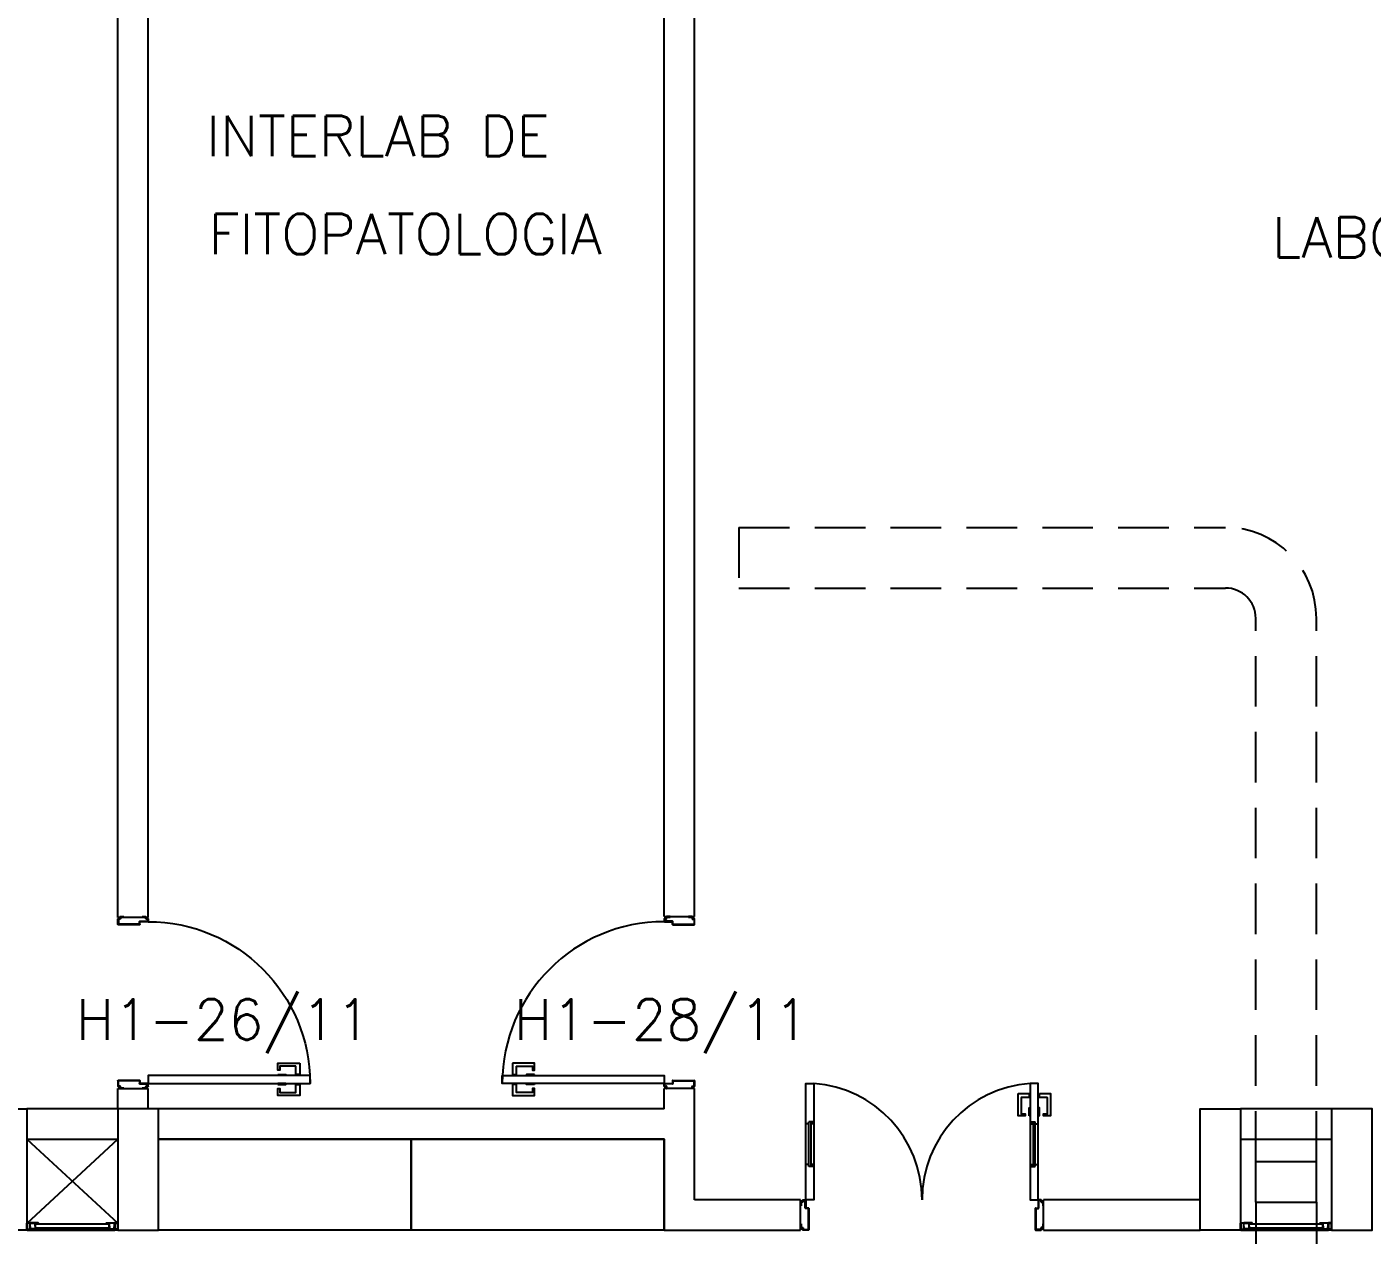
# Model space of a CAD drawing. Header units: millimetres. Extents: x 2801 to 3319, y 1187 to 1422.
# Drawn here: x 3156.12 to 3162.77, y 1319.05 to 1325.02 of the extents above; entities that cross this region are included whole.
import ezdxf

# ---------------------------------------------------------------- set-up
doc = ezdxf.new("R2010")
doc.units = ezdxf.units.MM
doc.linetypes.add('HIDDEN', pattern=[0.375, 0.25, -0.125])
for name, color, linetype in [('AC-PROJEÇÃO', 1, 'HIDDEN'), ('AC-VISTA', 2, 'Continuous'), ('AR-ALV', 2, 'Continuous'), ('AR-BANCOS', 1, 'Continuous'), ('AR-ESQ', 1, 'Continuous'), ('AR-ESTC', 3, 'Continuous'), ('AR-PORTA', 1, 'Continuous'), ('AR-SHAFT', 1, 'Continuous'), ('BAN- VISTA', 1, 'Continuous'), ('DT-ESQ-BAGUETE-C', 2, 'Continuous'), ('DT-ESQ-PERFIL CADEIRA-C', 2, 'Continuous'), ('DT-ESQ-PERFIL CADEIRA-V', 1, 'Continuous'), ('DT-ESQ-VENEZIANA-C', 2, 'Continuous'), ('DT-ESQ-VENEZIANA-V', 2, 'Continuous'), ('ENDEREÇO', 2, 'Continuous'), ('maçaneta', 1, 'Continuous'), ('mov', 1, 'Continuous'), ('PM-PERFIL U-C', 2, 'Continuous'), ('PM-VIDRO', 1, 'Continuous'), ('pm1', 2, 'Continuous'), ('pm2', 2, 'Continuous'), ('TEXTO', 2, 'Continuous')]:
    doc.layers.add(name, color=color, linetype=linetype)
doc.styles.add('UNB-100', font='simplex.shx', dxfattribs={"height": 0.2})
doc.styles.add('UNB1-100', font='simplex.shx', dxfattribs={"height": 0.2})

# ---------------------------------------------------------------- blocks, each defined once
blk = doc.blocks.new('BAN1')
at = {"layer": 'BAN- VISTA'}
blk.add_lwpolyline([(1.25, -0.45), (0, -0.45), (0, 0), (1.25, 0)], close=True, dxfattribs=at)
blk = doc.blocks.new('EF01-P')
at = {"layer": 'DT-ESQ-BAGUETE-C', "ltscale": 0.1}
for points in [[(0.0015, 0.035), (0.015, 0.035), (0.015, 0.0335), (0.0015, 0.0335), (0.0015, 0.005), (0.015, 0.005), (0.015, 0.0035), (0.0015, 0.0035, -0.414214), (0, 0.005), (0, 0.0335, -0.414214)], [(0.4485, 0.035), (0.435, 0.035), (0.435, 0.0335), (0.4485, 0.0335), (0.4485, 0.005), (0.435, 0.005), (0.435, 0.0035), (0.4485, 0.0035, 0.414214), (0.45, 0.005), (0.45, 0.0335, 0.414214)]]:
    blk.add_lwpolyline(points, format="xyb", close=True, dxfattribs=at)
at = {"layer": 'DT-ESQ-PERFIL CADEIRA-C', "color": 2, "ltscale": 0.1}
for points in [[(0.01, 0.0015), (0.01, 0.003), (0.0015, 0.003, 1), (0.0015, 0), (0.015, 0, 0.414214), (0.0165, 0.0015), (0.0165, 0.0335), (0.043, 0.0335)], [(0.407, 0.0065), (0.432, 0.0065), (0.432, 0.0165), (0.4335, 0.0165), (0.4335, 0.0065, -0.414214), (0.432, 0.005), (0.407, 0.005), (0.3935, 0.005, -1), (0.3935, 0.008), (0.407, 0.008), (0.407, 0.02), (0.407, 0.032), (0.3935, 0.032, -1), (0.3935, 0.035), (0.407, 0.035), (0.4335, 0.035, -0.414214), (0.435, 0.0335), (0.435, 0.0015), (0.4485, 0.0015)]]:
    blk.add_lwpolyline(points, format="xyb", dxfattribs=at)
at = {"layer": 'DT-ESQ-PERFIL CADEIRA-C', "ltscale": 0.1}
for points in [[(0.043, 0.0065), (0.018, 0.0065), (0.018, 0.0165), (0.0165, 0.0165), (0.0165, 0.0065, 0.414214), (0.018, 0.005), (0.043, 0.005), (0.0565, 0.005, 1), (0.0565, 0.008), (0.043, 0.008), (0.043, 0.02), (0.043, 0.032), (0.0565, 0.032, 1), (0.0565, 0.035), (0.043, 0.035), (0.0165, 0.035, 0.414214), (0.015, 0.0335), (0.015, 0.0015), (0.0015, 0.0015)], [(0.0415, 0.02), (0.0415, 0.032, -0.414214), (0.043, 0.0335), (0.0565, 0.0335)], [(0.0415, 0.02), (0.0415, 0.008, 0.414214), (0.043, 0.0065), (0.0565, 0.0065)], [(0.4085, 0.02), (0.4085, 0.032, 0.414214), (0.407, 0.0335), (0.3935, 0.0335)], [(0.4085, 0.02), (0.4085, 0.008, -0.414214), (0.407, 0.0065), (0.3935, 0.0065)], [(0.44, 0.0015), (0.44, 0.003), (0.4485, 0.003, -1), (0.4485, 0), (0.435, 0, -0.414214), (0.4335, 0.0015), (0.4335, 0.0335), (0.407, 0.0335)]]:
    blk.add_lwpolyline(points, format="xyb", dxfattribs=at)
at = {"layer": 'DT-ESQ-PERFIL CADEIRA-V', "ltscale": 0.1}
blk.add_line((0.015, 0), (0.435, 0), dxfattribs=at)
at = {"layer": 'DT-ESQ-VENEZIANA-C', "ltscale": 0.1}
for p, q in [((0.043, 0.0105), (0.407, 0.0105)), ((0.043, 0.009), (0.407, 0.009))]:
    blk.add_line(p, q, dxfattribs=at)
at = {"layer": 'DT-ESQ-VENEZIANA-V', "ltscale": 0.1}
blk.add_line((0.043, 0.031), (0.407, 0.031), dxfattribs=at)
blk = doc.blocks.new('PM3')
at = {"layer": 'maçaneta'}
for points in [[(0.02, 0.825), (-0.035, 0.825), (-0.035, 0.715), (0, 0.715), (0, 0.725), (-0.02, 0.725), (-0.02, 0.8035, -0.414214), (-0.0185, 0.805), (0.02, 0.805)], [(0.125, 0.825), (0.07, 0.825), (0.07, 0.805), (0.1085, 0.805, -0.414214), (0.11, 0.8035), (0.11, 0.725), (0.09, 0.725), (0.09, 0.715), (0.125, 0.715)]]:
    blk.add_lwpolyline(points, format="xyb", close=True, dxfattribs=at)
for points in [[(0.02, 0.715), (0.02, 0.755), (0.025, 0.755), (0.025, 0.715)], [(0.07, 0.715), (0.07, 0.755), (0.065, 0.755), (0.065, 0.715)]]:
    blk.add_lwpolyline(points, close=True, dxfattribs=at)
at = {"layer": 'mov'}
blk.add_arc((0.025, 0.075), 0.8, 0, 90, dxfattribs=at)
at = {"layer": 'PM-PERFIL U-C'}
for p, q in [((0.01, 0.065), (0.01, 0.0735)), ((0.0115, 0.075), (0.0235, 0.075)), ((0.012, 0.073), (0.012, 0.0645)), ((0.023, 0.073), (0.012, 0.073)), ((0.023, 0.0335), (0.023, 0.073)), ((0.025, 0.0735), (0.025, 0.034)), ((0.825, 0.0735), (0.825, 0.034)), ((0.8385, 0.075), (0.8265, 0.075)), ((0.827, 0.073), (0.838, 0.073)), ((0.827, 0.0335), (0.827, 0.073)), ((0.838, 0.073), (0.838, 0.0645)), ((0.84, 0.065), (0.84, 0.0735)), ((0, 0.045), (0, 0.0635)), ((0.002, 0.045), (0, 0.045)), ((0.0015, 0.065), (0.01, 0.065)), ((0.002, 0.063), (0.002, 0.045)), ((0.0105, 0.063), (0.002, 0.063)), ((0.038, 0.032), (0.0245, 0.032)), ((0.0385, 0.034), (0.025, 0.034)), ((0.038, 0.032), (0.038, -0.073)), ((0.04, 0.0325), (0.04, -0.0735)), ((0.81, 0.0325), (0.81, -0.0735)), ((0.8115, 0.034), (0.825, 0.034)), ((0.812, 0.032), (0.8255, 0.032)), ((0.812, 0.032), (0.812, -0.073)), ((0.8395, 0.063), (0.848, 0.063)), ((0.8485, 0.065), (0.84, 0.065)), ((0.848, 0.063), (0.848, 0.045)), ((0.848, 0.045), (0.85, 0.045)), ((0.85, 0.045), (0.85, 0.0635)), ((0, -0.045), (0.002, -0.045)), ((0, -0.0635), (0, -0.045)), ((0.01, -0.065), (0.0015, -0.065)), ((0.002, -0.045), (0.002, -0.063)), ((0.002, -0.063), (0.0105, -0.063)), ((0.01, -0.0735), (0.01, -0.065)), ((0.012, -0.0645), (0.012, -0.073)), ((0.838, -0.0645), (0.838, -0.073)), ((0.848, -0.063), (0.8395, -0.063)), ((0.84, -0.0735), (0.84, -0.065)), ((0.84, -0.065), (0.8485, -0.065)), ((0.85, -0.045), (0.848, -0.045)), ((0.848, -0.045), (0.848, -0.063)), ((0.85, -0.0635), (0.85, -0.045)), ((0.0385, -0.075), (0.0115, -0.075)), ((0.012, -0.073), (0.038, -0.073)), ((0.8115, -0.075), (0.8385, -0.075)), ((0.838, -0.073), (0.812, -0.073))]:
    blk.add_line(p, q, dxfattribs=at)
for centre, start, end in [((0.0115, 0.0735), 90, 180), ((0.0235, 0.0735), 360, 90), ((0.8265, 0.0735), 90, 180), ((0.8385, 0.0735), 0, 90), ((0.0015, 0.0635), 90, 180), ((0.0105, 0.0645), 270, 0), ((0.0245, 0.0335), 180, 270), ((0.0385, 0.0325), 0, 90), ((0.8115, 0.0325), 90, 180), ((0.8255, 0.0335), 270, 0), ((0.8395, 0.0645), 180, 270), ((0.8485, 0.0635), 0, 90), ((0.0015, -0.0635), 180, 270), ((0.0105, -0.0645), 0, 90), ((0.8395, -0.0645), 90, 180), ((0.8485, -0.0635), 270, 0), ((0.0115, -0.0735), 180, 270), ((0.0385, -0.0735), 269.93864, 0), ((0.8115, -0.0735), 180, 270.06136), ((0.8385, -0.0735), 270, 0)]:
    blk.add_arc(centre, 0.0015, start, end, dxfattribs=at)
at = {"layer": 'pm1'}
blk.add_lwpolyline([(0.065, 0.875), (0.065, 0.075), (0.025, 0.075), (0.025, 0.875)], close=True, dxfattribs=at)
blk = doc.blocks.new('marco-d')
at = {"layer": 'PM-PERFIL U-C'}
for p, q in [((-0.0135, 0), (-0.0015, 0)), ((-0.025, -0.03), (-0.025, -0.0115)), ((-0.023, -0.03), (-0.025, -0.03)), ((-0.0235, -0.01), (-0.015, -0.01)), ((-0.0145, -0.012), (-0.023, -0.012)), ((-0.023, -0.012), (-0.023, -0.03)), ((-0.015, -0.01), (-0.015, -0.0015)), ((-0.002, -0.002), (-0.013, -0.002)), ((-0.013, -0.002), (-0.013, -0.0105)), ((-0.002, -0.0415), (-0.002, -0.002)), ((0.013, -0.043), (-0.0005, -0.043)), ((0, -0.0015), (0, -0.041)), ((0.0135, -0.041), (0, -0.041)), ((0.013, -0.043), (0.013, -0.148)), ((0.015, -0.0425), (0.015, -0.1485)), ((-0.025, -0.1385), (-0.025, -0.12)), ((-0.025, -0.12), (-0.023, -0.12)), ((-0.023, -0.12), (-0.023, -0.138)), ((-0.015, -0.14), (-0.0235, -0.14)), ((-0.023, -0.138), (-0.0145, -0.138)), ((-0.015, -0.1485), (-0.015, -0.14)), ((0.0135, -0.15), (-0.0135, -0.15)), ((-0.013, -0.1395), (-0.013, -0.148)), ((-0.013, -0.148), (0.013, -0.148))]:
    blk.add_line(p, q, dxfattribs=at)
for centre, start, end in [((-0.0135, -0.0015), 90, 180), ((-0.0015, -0.0015), 360, 90), ((-0.0235, -0.0115), 90, 180), ((-0.0145, -0.0105), 270, 0), ((-0.0005, -0.0415), 180, 270), ((0.0135, -0.0425), 0, 90), ((-0.0235, -0.1385), 180, 270), ((-0.0135, -0.1485), 180, 270), ((-0.0145, -0.1395), 0, 90), ((0.0135, -0.1485), 269.93864, 0)]:
    blk.add_arc(centre, 0.0015, start, end, dxfattribs=at)
blk = doc.blocks.new('marco-e')
at = {"layer": 'PM-PERFIL U-C'}
for p, q in [((-0.015, -0.0425), (-0.015, -0.1485)), ((-0.0135, -0.041), (0, -0.041)), ((-0.013, -0.043), (0.0005, -0.043)), ((-0.013, -0.043), (-0.013, -0.148)), ((0, -0.0015), (0, -0.041)), ((0.0135, 0), (0.0015, 0)), ((0.002, -0.0415), (0.002, -0.002)), ((0.002, -0.002), (0.013, -0.002)), ((0.013, -0.002), (0.013, -0.0105)), ((0.0145, -0.012), (0.023, -0.012)), ((0.015, -0.01), (0.015, -0.0015)), ((0.0235, -0.01), (0.015, -0.01)), ((0.023, -0.012), (0.023, -0.03)), ((0.023, -0.03), (0.025, -0.03)), ((0.025, -0.03), (0.025, -0.0115)), ((0.025, -0.12), (0.023, -0.12)), ((0.023, -0.12), (0.023, -0.138)), ((0.025, -0.1385), (0.025, -0.12)), ((-0.0135, -0.15), (0.0135, -0.15)), ((0.013, -0.148), (-0.013, -0.148)), ((0.013, -0.1395), (0.013, -0.148)), ((0.023, -0.138), (0.0145, -0.138)), ((0.015, -0.14), (0.0235, -0.14)), ((0.015, -0.1485), (0.015, -0.14))]:
    blk.add_line(p, q, dxfattribs=at)
for centre, start, end in [((-0.0135, -0.0425), 90, 180), ((0.0015, -0.0015), 90, 180), ((0.0005, -0.0415), 270, 0), ((0.0145, -0.0105), 180, 270), ((0.0135, -0.0015), 0, 90), ((0.0235, -0.0115), 0, 90), ((-0.0135, -0.1485), 180, 270.06136), ((0.0145, -0.1395), 90, 180), ((0.0135, -0.1485), 270, 0), ((0.0235, -0.1385), 270, 0)]:
    blk.add_arc(centre, 0.0015, start, end, dxfattribs=at)
blk = doc.blocks.new('PM6V')
at = {"layer": 'maçaneta'}
for points in [[(1.075, 0.675), (1.13, 0.675), (1.13, 0.655), (1.0915, 0.655, 0.414214), (1.09, 0.6535), (1.09, 0.575), (1.11, 0.575), (1.11, 0.565), (1.075, 0.565)], [(1.18, 0.675), (1.235, 0.675), (1.235, 0.565), (1.2, 0.565), (1.2, 0.575), (1.22, 0.575), (1.22, 0.6535, 0.414214), (1.2185, 0.655), (1.18, 0.655)]]:
    blk.add_lwpolyline(points, format="xyb", close=True, dxfattribs=at)
for points in [[(1.13, 0.565), (1.13, 0.605), (1.135, 0.605), (1.135, 0.565)], [(1.18, 0.565), (1.18, 0.605), (1.175, 0.605), (1.175, 0.565)]]:
    blk.add_lwpolyline(points, close=True, dxfattribs=at)
at = {"layer": 'mov'}
for centre, start, end in [((0.025, 0.1514), 359.86061, 86.01115), ((1.175, 0.1514), 93.98885, 180.13939)]:
    blk.add_arc(centre, 0.575, start, end, dxfattribs=at)
at = {"layer": 'PM-VIDRO'}
for p, q in [((0.04, 0.325), (0.04, 0.525)), ((0.05, 0.525), (0.05, 0.325)), ((1.15, 0.525), (1.15, 0.325)), ((1.16, 0.325), (1.16, 0.525))]:
    blk.add_line(p, q, dxfattribs=at)
at = {"layer": 'pm1'}
for p, q in [((0.065, 0.535), (0.04, 0.535)), ((0.04, 0.525), (0.04, 0.535)), ((0.05, 0.535), (0.05, 0.525)), ((0.065, 0.535), (0.065, 0.525)), ((1.135, 0.535), (1.135, 0.525)), ((1.135, 0.535), (1.16, 0.535)), ((1.15, 0.535), (1.15, 0.525)), ((1.16, 0.525), (1.16, 0.535)), ((0.04, 0.525), (0.025, 0.525)), ((0.065, 0.525), (0.05, 0.525)), ((1.135, 0.525), (1.15, 0.525)), ((1.16, 0.525), (1.175, 0.525)), ((0.04, 0.325), (0.025, 0.325)), ((0.04, 0.315), (0.04, 0.325)), ((0.065, 0.315), (0.04, 0.315)), ((0.065, 0.325), (0.05, 0.325)), ((0.05, 0.325), (0.05, 0.315)), ((0.065, 0.325), (0.065, 0.315)), ((1.135, 0.325), (1.135, 0.315)), ((1.135, 0.325), (1.15, 0.325)), ((1.135, 0.315), (1.16, 0.315)), ((1.15, 0.325), (1.15, 0.315)), ((1.16, 0.315), (1.16, 0.325)), ((1.16, 0.325), (1.175, 0.325))]:
    blk.add_line(p, q, dxfattribs=at)
for points in [[(0.025, 0.525), (0.025, 0.725), (0.065, 0.725), (0.065, 0.525)], [(1.175, 0.525), (1.175, 0.725), (1.135, 0.725), (1.135, 0.525)], [(0.065, 0.325), (0.065, 0.15), (0.025, 0.15), (0.025, 0.325)], [(1.135, 0.325), (1.135, 0.15), (1.175, 0.15), (1.175, 0.325)]]:
    blk.add_lwpolyline(points, dxfattribs=at)
at = {"layer": 'pm2'}
for p, q in [((0.025, 0.325), (0.025, 0.525)), ((0.065, 0.525), (0.065, 0.325)), ((1.135, 0.525), (1.135, 0.325)), ((1.175, 0.325), (1.175, 0.525))]:
    blk.add_line(p, q, dxfattribs=at)
at = {"layer": 'pm1'}
for name, p in [('marco-d', (0.025, 0.15)), ('marco-e', (1.175, 0.15))]:
    blk.add_blockref(name, p, dxfattribs=at)

msp = doc.modelspace()

# ---------------------------------------------------------------- linework, layer by layer
at = {"layer": 'AC-PROJEÇÃO'}
for p, q in [((3159.6449, 1322.5498), (3162.0499, 1322.5498)), ((3159.6449, 1322.5498), (3159.6449, 1322.2498)), ((3159.6449, 1322.2498), (3162.0499, 1322.2498)), ((3162.1999, 1319.4135), (3162.1999, 1322.0998)), ((3162.4999, 1319.4135), (3162.4999, 1322.0998)), ((3162.1999, 1319.2135), (3162.1999, 1318.1171)), ((3162.4999, 1319.2135), (3162.4999, 1318.1171))]:
    msp.add_line(p, q, dxfattribs=at)
for radius in [0.45, 0.15]:
    msp.add_arc((3162.0499, 1322.0998), radius, 0, 90, dxfattribs=at)
at = {"layer": 'AC-VISTA'}
for p, q in [((3162.1999, 1319.2135), (3162.1999, 1319.4135)), ((3162.1999, 1319.4135), (3162.4999, 1319.4135)), ((3162.4999, 1319.2135), (3162.4999, 1319.4135)), ((3162.1999, 1319.2135), (3162.4999, 1319.2135))]:
    msp.add_line(p, q, dxfattribs=at)
at = {"layer": 'AR-ALV'}
for p, q in [((3156.5749, 1320.6198), (3156.5749, 1327.3998)), ((3156.7249, 1320.6198), (3156.7249, 1327.3998)), ((3159.2749, 1320.6248), (3159.2749, 1327.3998)), ((3159.4249, 1320.6248), (3159.4249, 1327.3998)), ((3159.2749, 1320.6248), (3159.4249, 1320.6248)), ((3156.7249, 1320.6198), (3156.5749, 1320.6198)), ((3156.5749, 1319.7748), (3156.7249, 1319.7748)), ((3156.5749, 1319.6748), (3156.5749, 1319.7748)), ((3156.7249, 1319.6748), (3156.7249, 1319.7748)), ((3159.4249, 1319.7748), (3159.2749, 1319.7748)), ((3159.2749, 1319.6748), (3159.2749, 1319.7748)), ((3159.4249, 1319.2248), (3159.4249, 1319.7748)), ((3156.5749, 1319.6748), (3156.1249, 1319.6748)), ((3159.2749, 1319.6748), (3156.7749, 1319.6748)), ((3162.5749, 1319.6748), (3162.1249, 1319.6748)), ((3156.1249, 1319.5248), (3156.5749, 1319.5248)), ((3159.2749, 1319.5248), (3156.7749, 1319.5248)), ((3159.2749, 1319.0748), (3159.2749, 1319.5248)), ((3162.1249, 1319.5248), (3162.5749, 1319.5248)), ((3159.9499, 1319.2248), (3159.4249, 1319.2248)), ((3159.9499, 1319.0748), (3159.9499, 1319.2248)), ((3161.9249, 1319.2248), (3161.1499, 1319.2248)), ((3161.1499, 1319.0748), (3161.1499, 1319.2248)), ((3159.2749, 1319.0748), (3159.9499, 1319.0748)), ((3161.1499, 1319.0748), (3161.9249, 1319.0748))]:
    msp.add_line(p, q, dxfattribs=at)
at = {"layer": 'AR-ESTC'}
for points in [[(3156.1249, 1319.0748), (3155.9249, 1319.0748), (3155.9249, 1319.6748), (3156.1249, 1319.6748)], [(3156.5749, 1319.0748), (3156.7749, 1319.0748), (3156.7749, 1319.6748), (3156.5749, 1319.6748)], [(3162.1249, 1319.0748), (3161.9249, 1319.0748), (3161.9249, 1319.6748), (3162.1249, 1319.6748)], [(3162.5749, 1319.0748), (3162.7749, 1319.0748), (3162.7749, 1319.6748), (3162.5749, 1319.6748)]]:
    msp.add_lwpolyline(points, close=True, dxfattribs=at)
at = {"layer": 'AR-SHAFT'}
for p, q in [((3156.1249, 1319.5248), (3156.5745, 1319.1094)), ((3156.1254, 1319.1094), (3156.5749, 1319.5248))]:
    msp.add_line(p, q, dxfattribs=at)

# ---------------------------------------------------------------- block references
msp.add_blockref('PM6V', (3159.9499, 1319.0748))
at = {"layer": 'AR-BANCOS'}
for p in [(3156.7749, 1319.5248), (3158.0249, 1319.5248)]:
    msp.add_blockref('BAN1', p, dxfattribs=at)
at = {"layer": 'AR-ESQ'}
for p in [(3156.1249, 1319.0748), (3162.1249, 1319.0748)]:
    msp.add_blockref('EF01-P', p, dxfattribs=at)
at = {"layer": 'AR-PORTA', "xscale": -1, "rotation": 270}
msp.add_blockref('PM3', (3156.6499, 1319.7748), dxfattribs=at)
at = {"layer": 'AR-PORTA', "rotation": 90}
msp.add_blockref('PM3', (3159.3499, 1319.7748), dxfattribs=at)

# ---------------------------------------------------------------- texts
at = {"layer": 'ENDEREÇO', "style": 'UNB1-100'}
for s, p in [('H1-26/11', (3156.3679, 1320.0162)), ('H1-28/11', (3158.5328, 1320.0162))]:
    msp.add_text(s, height=0.2, dxfattribs=at).set_placement(p)
at = {"layer": 'TEXTO', "style": 'UNB-100'}
for s, p in [('INTERLAB DE', (3157.0113, 1324.3855)), ('LABORATÓRIO DE BOTÂNICA', (3162.2794, 1323.8845)), ('FITOPATOLOGIA', (3157.0222, 1323.9001))]:
    msp.add_text(s, height=0.2, dxfattribs=at).set_placement(p)

doc.saveas('drawing.dxf')
